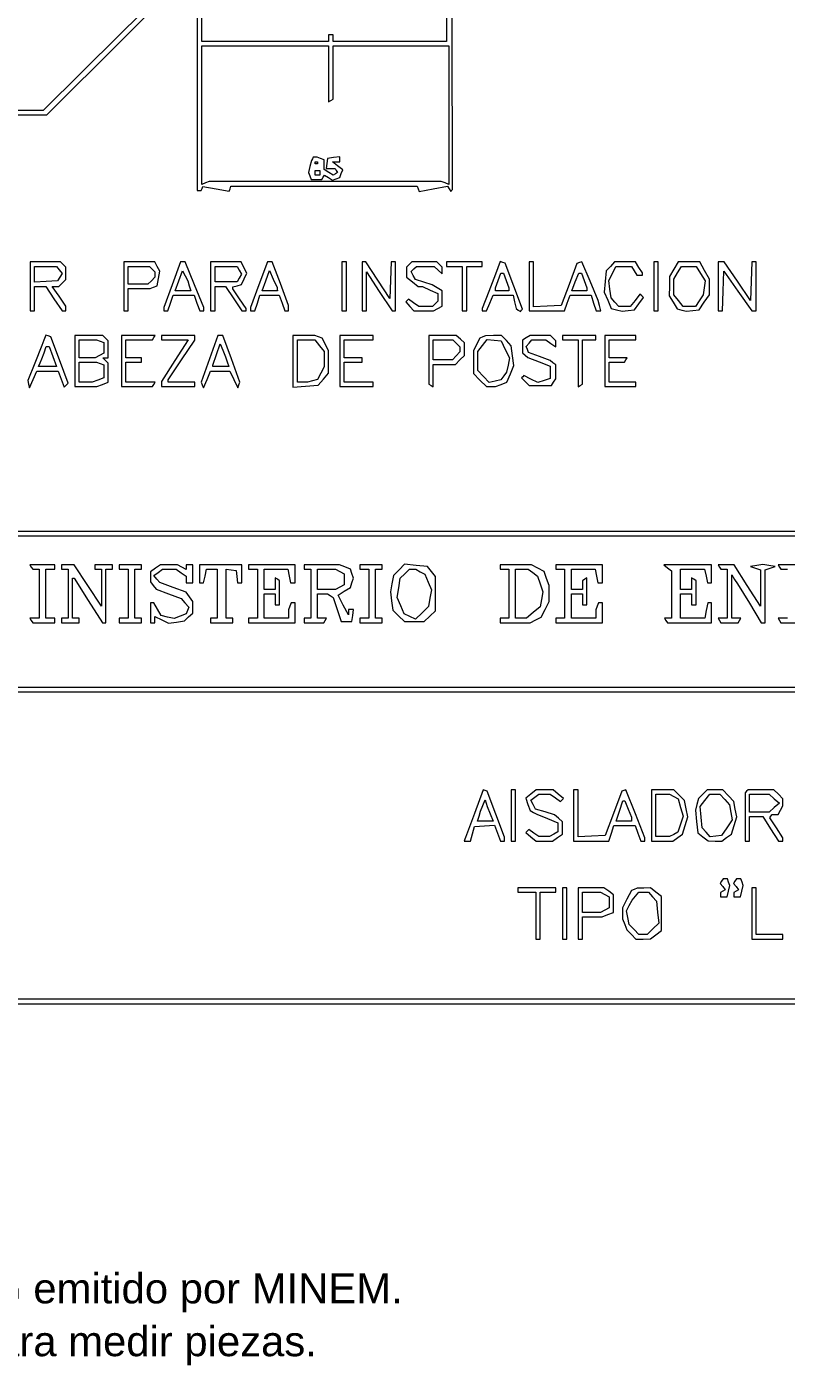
# Paper-space layout 'AN-08-DGE-065-A' of a CAD drawing. Header units: metres, sheet in millimetres. Extents: x 12 to 193, y 4 to 291.
# Drawn here: x 79.5 to 122.6, y 4.5 to 80.5 of the extents above; entities that cross this region are included whole.
import ezdxf

# ---------------------------------------------------------------- set-up
doc = ezdxf.new("R2010")
doc.units = ezdxf.units.M
doc.layers.add('DGE_CONTORNOS', color=7, linetype='Continuous', lineweight=0)
doc.layers.add('DGE_DATOS', color=7, linetype='Continuous', lineweight=0)
doc.styles.add('DGE_ARIAL', font='arial.ttf')

# ---------------------------------------------------------------- blocks, each defined once
blk = doc.blocks.new('LP_REF_DGE_MT_065_A')
at = {"layer": 'DGE_CONTORNOS'}
for points in [[(116.564, 271.062), (116.469, 270.966), (116.469, 270.228), (116.469, 269.49), (72.961, 269.49), (29.452, 269.49), (29.452, 147.253), (29.452, 25.015), (111.094, 25.015), (192.736, 25.015), (192.736, 147.253), (192.736, 269.49), (154.735, 269.49), (116.734, 269.49), (116.697, 270.324), (116.659, 271.157)], [(116.469, 268.732), (116.469, 268.226), (116.596, 268.226), (116.722, 268.226), (116.722, 268.732), (116.722, 269.238), (154.603, 269.238), (192.483, 269.238), (192.483, 160.533), (192.483, 51.828), (117.671, 51.828), (42.859, 51.828), (42.859, 160.533), (42.859, 269.238), (79.664, 269.238), (116.469, 269.238)], [(96.612, 77.811), (96.612, 76.222), (96.739, 76.301), (96.865, 76.379), (96.865, 77.889), (96.865, 79.399), (100.154, 79.399), (103.442, 79.399), (103.442, 75.465), (103.442, 71.531), (103.227, 71.613), (103.013, 71.695), (96.423, 71.696), (89.834, 71.696), (89.618, 71.613), (89.403, 71.531), (89.403, 75.465), (89.403, 79.399), (93.008, 79.399), (96.612, 79.399)], [(95.689, 72.981), (95.635, 72.886), (95.555, 72.548), (95.474, 72.21), (95.551, 72.011), (95.627, 71.811), (95.923, 71.811), (96.218, 71.811), (96.294, 71.935), (96.371, 72.059), (96.601, 71.915), (96.832, 71.771), (97.041, 71.851), (97.25, 71.931), (97.332, 72.144), (97.413, 72.356), (97.125, 72.589), (96.837, 72.823), (97.041, 72.823), (97.245, 72.823), (97.245, 72.957), (97.245, 73.092), (96.897, 73.052), (96.549, 73.012), (96.509, 72.728), (96.468, 72.443), (96.722, 72.443), (96.977, 72.443), (97.049, 72.325), (97.122, 72.208), (96.999, 72.131), (96.875, 72.055), (96.617, 72.216), (96.359, 72.377), (96.359, 72.65), (96.359, 72.922), (96.159, 72.999), (95.959, 73.075), (95.85, 73.075), (95.742, 73.075)], [(95.98, 72.759), (95.98, 72.696), (95.917, 72.696), (95.853, 72.696), (95.853, 72.759), (95.853, 72.823), (95.917, 72.823), (95.98, 72.823)], [(96.106, 72.19), (96.106, 72.064), (95.98, 72.064), (95.853, 72.064), (95.853, 72.19), (95.853, 72.317), (95.98, 72.317), (96.106, 72.317)], [(79.664, 65.74), (79.664, 64.349), (79.791, 64.349), (79.917, 64.349), (79.917, 65.044), (79.917, 65.74), (80.232, 65.74), (80.547, 65.74), (81.009, 65.044), (81.471, 64.349), (81.579, 64.349), (81.688, 64.349), (81.688, 64.484), (81.688, 64.619), (81.302, 65.18), (80.917, 65.74), (81.103, 65.74), (81.29, 65.74), (81.489, 65.939), (81.688, 66.137), (81.688, 66.483), (81.688, 66.828), (81.536, 66.979), (81.384, 67.131), (80.524, 67.131), (79.664, 67.131)], [(81.317, 66.678), (81.483, 66.478), (81.351, 66.267), (81.219, 66.056), (80.568, 66.018), (79.917, 65.98), (79.917, 66.429), (79.917, 66.878), (80.534, 66.878), (81.151, 66.878)], [(84.976, 65.74), (84.976, 64.349), (85.103, 64.349), (85.229, 64.349), (85.229, 64.981), (85.229, 65.613), (85.851, 65.613), (86.473, 65.613), (86.67, 65.689), (86.866, 65.764), (86.945, 66.182), (87.023, 66.599), (86.88, 66.865), (86.738, 67.131), (85.857, 67.131), (84.976, 67.131)], [(86.595, 66.726), (86.747, 66.575), (86.747, 66.419), (86.747, 66.264), (86.548, 66.065), (86.349, 65.866), (85.789, 65.866), (85.229, 65.866), (85.229, 66.372), (85.229, 66.878), (85.836, 66.878), (86.443, 66.878)], [(87.724, 65.834), (87.246, 64.538), (87.25, 64.444), (87.253, 64.349), (87.369, 64.349), (87.486, 64.349), (87.632, 64.791), (87.778, 65.234), (88.376, 65.234), (88.973, 65.234), (89.133, 64.791), (89.293, 64.349), (89.411, 64.349), (89.529, 64.349), (89.531, 64.444), (89.532, 64.538), (89.003, 65.835), (88.474, 67.131), (88.338, 67.131), (88.201, 67.13)], [(89.909, 65.74), (89.909, 64.349), (90.035, 64.349), (90.162, 64.349), (90.162, 65.044), (90.162, 65.74), (90.46, 65.74), (90.758, 65.74), (91.22, 65.044), (91.682, 64.349), (91.807, 64.349), (91.933, 64.349), (91.933, 64.421), (91.933, 64.493), (91.553, 65.044), (91.174, 65.596), (91.174, 65.653), (91.174, 65.71), (91.424, 65.776), (91.673, 65.841), (91.824, 66.171), (91.974, 66.501), (91.805, 66.816), (91.637, 67.131), (90.773, 67.131), (89.909, 67.131)], [(91.538, 66.654), (91.658, 66.429), (91.536, 66.211), (91.414, 65.993), (90.788, 65.993), (90.162, 65.993), (90.162, 66.436), (90.162, 66.878), (90.79, 66.878), (91.418, 66.878)], [(92.657, 65.834), (92.179, 64.538), (92.182, 64.444), (92.185, 64.349), (92.302, 64.349), (92.419, 64.349), (92.565, 64.791), (92.711, 65.234), (93.262, 65.234), (93.813, 65.234), (93.973, 64.791), (94.133, 64.349), (94.235, 64.349), (94.336, 64.349), (94.337, 64.507), (94.338, 64.665), (93.873, 65.898), (93.408, 67.131), (93.271, 67.131), (93.134, 67.13)], [(97.371, 65.74), (97.371, 64.349), (97.498, 64.349), (97.624, 64.349), (97.624, 65.74), (97.624, 67.131), (97.498, 67.131), (97.371, 67.131)], [(98.509, 65.74), (98.509, 64.349), (98.636, 64.349), (98.762, 64.349), (98.763, 65.455), (98.764, 66.562), (99.491, 65.458), (100.217, 64.354), (100.312, 64.351), (100.407, 64.349), (100.407, 65.74), (100.407, 67.131), (100.285, 67.131), (100.164, 67.131), (100.127, 66.094), (100.09, 65.058), (99.41, 66.094), (98.73, 67.131), (98.62, 67.131), (98.509, 67.131)], [(101.191, 66.979), (101.039, 66.828), (101.039, 66.546), (101.039, 66.264), (101.372, 66.002), (101.705, 65.74), (101.827, 65.74), (101.949, 65.74), (102.38, 65.536), (102.81, 65.332), (102.81, 65.118), (102.81, 64.905), (102.658, 64.753), (102.506, 64.602), (102.117, 64.602), (101.728, 64.602), (101.438, 64.804), (101.149, 65.007), (101.074, 64.932), (100.998, 64.856), (101.228, 64.602), (101.458, 64.349), (102.015, 64.349), (102.573, 64.349), (102.818, 64.48), (103.063, 64.611), (103.063, 65.046), (103.063, 65.481), (102.778, 65.66), (102.493, 65.838), (102.018, 65.989), (101.543, 66.14), (101.423, 66.363), (101.304, 66.587), (101.45, 66.732), (101.595, 66.878), (102.098, 66.878), (102.6, 66.878), (102.831, 66.669), (103.063, 66.46), (103.063, 66.644), (103.063, 66.828), (102.911, 66.979), (102.759, 67.131), (102.051, 67.131), (101.343, 67.131)], [(103.316, 67.005), (103.316, 66.878), (103.758, 66.878), (104.201, 66.878), (104.201, 65.613), (104.201, 64.349), (104.327, 64.349), (104.454, 64.349), (104.454, 65.613), (104.454, 66.878), (104.897, 66.878), (105.339, 66.878), (105.339, 67.005), (105.339, 67.131), (104.327, 67.131), (103.316, 67.131)], [(106.219, 66.794), (106.086, 66.436), (105.713, 65.459), (105.339, 64.483), (105.339, 64.416), (105.339, 64.349), (105.464, 64.349), (105.589, 64.349), (105.774, 64.791), (105.959, 65.234), (106.524, 65.234), (107.09, 65.234), (107.173, 64.856), (107.256, 64.478), (107.381, 64.401), (107.506, 64.323), (107.566, 64.383), (107.626, 64.443), (107.137, 65.748), (106.648, 67.053), (106.5, 67.103), (106.353, 67.152)], [(107.995, 65.74), (107.995, 64.349), (108.999, 64.349), (110.003, 64.349), (110.163, 64.791), (110.323, 65.234), (110.92, 65.234), (111.517, 65.234), (111.663, 64.791), (111.809, 64.349), (111.94, 64.349), (112.07, 64.349), (111.995, 64.648), (111.92, 64.947), (111.46, 66.045), (111.001, 67.142), (110.859, 67.095), (110.717, 67.048), (110.269, 65.856), (109.82, 64.665), (109.034, 64.627), (108.248, 64.59), (108.248, 65.86), (108.248, 67.131), (108.122, 67.131), (107.995, 67.131)], [(112.613, 66.88), (112.385, 66.628), (112.327, 66.022), (112.269, 65.417), (112.464, 64.95), (112.658, 64.484), (112.968, 64.407), (113.277, 64.329), (113.627, 64.37), (113.978, 64.412), (114.235, 64.758), (114.492, 65.103), (114.394, 65.2), (114.297, 65.297), (114.019, 64.949), (113.741, 64.602), (113.417, 64.602), (113.094, 64.602), (112.874, 64.845), (112.654, 65.088), (112.587, 65.583), (112.521, 66.078), (112.728, 66.478), (112.934, 66.878), (113.373, 66.878), (113.811, 66.878), (113.969, 66.625), (114.127, 66.372), (114.286, 66.372), (114.446, 66.372), (114.446, 66.44), (114.446, 66.508), (114.241, 66.819), (114.037, 67.131), (113.439, 67.131), (112.841, 67.131)], [(115.078, 65.74), (115.078, 64.349), (115.205, 64.349), (115.331, 64.349), (115.331, 65.74), (115.331, 67.131), (115.205, 67.131), (115.078, 67.131)], [(116.215, 66.72), (115.964, 66.309), (115.964, 65.759), (115.963, 65.21), (116.184, 64.837), (116.404, 64.465), (116.674, 64.397), (116.945, 64.329), (117.304, 64.37), (117.663, 64.412), (117.951, 64.842), (118.24, 65.271), (118.24, 65.71), (118.24, 66.148), (117.964, 66.64), (117.688, 67.131), (117.077, 67.131), (116.466, 67.131)], [(117.742, 66.467), (117.999, 66.056), (117.94, 65.655), (117.88, 65.254), (117.666, 64.928), (117.452, 64.602), (117.096, 64.602), (116.741, 64.602), (116.479, 64.935), (116.216, 65.268), (116.216, 65.706), (116.216, 66.144), (116.433, 66.511), (116.65, 66.878), (117.068, 66.878), (117.485, 66.878)], [(118.746, 65.74), (118.746, 64.349), (118.868, 64.349), (118.989, 64.349), (119.026, 65.478), (119.062, 66.608), (119.856, 65.478), (120.65, 64.349), (120.773, 64.349), (120.896, 64.349), (120.896, 65.74), (120.896, 67.131), (120.775, 67.131), (120.653, 67.131), (120.616, 66.037), (120.58, 64.943), (119.83, 66.037), (119.08, 67.131), (118.913, 67.131), (118.746, 67.131)], [(88.7, 65.772), (88.788, 65.487), (88.342, 65.487), (87.897, 65.487), (88.109, 66.057), (88.32, 66.627), (88.466, 66.342), (88.613, 66.056)], [(93.694, 65.582), (93.703, 65.487), (93.267, 65.487), (92.83, 65.487), (93.044, 66.064), (93.258, 66.641), (93.471, 66.159), (93.684, 65.677)], [(106.705, 66.079), (106.857, 65.659), (106.857, 65.573), (106.857, 65.487), (106.478, 65.487), (106.098, 65.487), (106.098, 65.573), (106.098, 65.659), (106.25, 66.079), (106.402, 66.499), (106.478, 66.499), (106.553, 66.499)], [(111.132, 66.079), (111.284, 65.659), (111.284, 65.573), (111.284, 65.487), (110.851, 65.487), (110.419, 65.487), (110.617, 65.993), (110.816, 66.499), (110.898, 66.499), (110.98, 66.499)], [(80.437, 62.683), (80.323, 62.388), (79.924, 61.39), (79.526, 60.392), (79.576, 60.189), (79.626, 59.985), (79.836, 60.46), (80.047, 60.934), (80.652, 60.934), (81.257, 60.934), (81.422, 60.479), (81.587, 60.023), (81.703, 60.139), (81.819, 60.255), (81.325, 61.57), (80.831, 62.885), (80.691, 62.931), (80.551, 62.978)], [(80.946, 61.756), (81.15, 61.187), (80.647, 61.187), (80.143, 61.187), (80.233, 61.408), (80.322, 61.63), (80.448, 61.977), (80.574, 62.325), (80.658, 62.325), (80.741, 62.325)], [(82.194, 61.503), (82.194, 60.049), (82.818, 60.049), (83.442, 60.049), (83.766, 60.172), (84.091, 60.295), (84.091, 60.842), (84.091, 61.389), (83.939, 61.541), (83.787, 61.693), (83.939, 61.693), (84.091, 61.693), (84.091, 62.173), (84.091, 62.654), (83.939, 62.806), (83.787, 62.958), (82.99, 62.958), (82.194, 62.958)], [(83.638, 62.628), (83.838, 62.551), (83.838, 62.253), (83.838, 61.955), (83.593, 61.824), (83.349, 61.693), (82.898, 61.693), (82.447, 61.693), (82.447, 62.199), (82.447, 62.705), (82.942, 62.705), (83.438, 62.705)], [(84.85, 61.503), (84.85, 60.049), (85.728, 60.049), (86.605, 60.049), (86.684, 60.175), (86.762, 60.302), (85.932, 60.302), (85.103, 60.302), (85.103, 60.871), (85.103, 61.44), (85.545, 61.44), (85.988, 61.44), (85.988, 61.566), (85.988, 61.693), (85.545, 61.693), (85.103, 61.693), (85.103, 62.199), (85.103, 62.705), (85.854, 62.705), (86.605, 62.705), (86.684, 62.831), (86.762, 62.958), (85.806, 62.958), (84.85, 62.958)], [(87.126, 62.831), (87.126, 62.705), (87.88, 62.705), (88.635, 62.705), (87.88, 61.526), (87.126, 60.347), (87.126, 60.198), (87.126, 60.049), (88.075, 60.049), (89.023, 60.049), (89.023, 60.175), (89.023, 60.302), (88.265, 60.302), (87.506, 60.302), (87.506, 60.37), (87.506, 60.438), (88.265, 61.566), (89.023, 62.695), (89.023, 62.826), (89.023, 62.958), (88.075, 62.958), (87.126, 62.958)], [(89.85, 61.634), (89.379, 60.311), (89.44, 60.148), (89.501, 59.985), (89.707, 60.46), (89.912, 60.934), (90.456, 60.934), (91, 60.934), (91.231, 60.46), (91.461, 59.985), (91.519, 60.147), (91.577, 60.309), (91.091, 61.633), (90.604, 62.956), (90.463, 62.957), (90.322, 62.958)], [(90.85, 61.463), (90.938, 61.187), (90.487, 61.187), (90.035, 61.187), (90.035, 61.228), (90.035, 61.268), (90.242, 61.876), (90.449, 62.484), (90.606, 62.112), (90.762, 61.74)], [(94.589, 61.487), (94.589, 60.017), (95.306, 60.077), (96.023, 60.136), (96.317, 60.479), (96.612, 60.822), (96.612, 61.453), (96.612, 62.085), (96.427, 62.443), (96.242, 62.8), (96.037, 62.879), (95.833, 62.958), (95.211, 62.958), (94.589, 62.958)], [(96.097, 62.371), (96.359, 62.038), (96.359, 61.606), (96.359, 61.174), (96.175, 60.817), (95.99, 60.46), (95.7, 60.383), (95.411, 60.305), (95.126, 60.303), (94.842, 60.302), (94.842, 61.503), (94.842, 62.705), (95.338, 62.705), (95.835, 62.705)], [(97.245, 61.503), (97.245, 60.049), (98.193, 60.049), (99.142, 60.049), (99.142, 60.175), (99.142, 60.302), (98.32, 60.302), (97.498, 60.302), (97.498, 60.871), (97.498, 61.44), (98.003, 61.44), (98.509, 61.44), (98.509, 61.566), (98.509, 61.693), (98.003, 61.693), (97.498, 61.693), (97.498, 62.199), (97.498, 62.705), (98.32, 62.705), (99.142, 62.705), (99.142, 62.831), (99.142, 62.958), (98.193, 62.958), (97.245, 62.958)], [(102.304, 61.574), (102.304, 60.19), (102.43, 60.112), (102.557, 60.034), (102.557, 60.674), (102.557, 61.313), (103.189, 61.313), (103.822, 61.313), (104.074, 61.566), (104.327, 61.819), (104.327, 62.179), (104.327, 62.539), (104.096, 62.748), (103.865, 62.958), (103.084, 62.958), (102.304, 62.958)], [(103.876, 62.506), (104.074, 62.307), (104.074, 62.168), (104.074, 62.029), (103.865, 61.798), (103.656, 61.566), (103.106, 61.566), (102.557, 61.566), (102.557, 62.135), (102.557, 62.705), (103.117, 62.705), (103.677, 62.705)], [(105.368, 62.873), (105.207, 62.808), (105.02, 62.446), (104.833, 62.085), (104.833, 61.436), (104.833, 60.788), (105.203, 60.418), (105.573, 60.049), (105.827, 60.049), (106.082, 60.049), (106.412, 60.174), (106.743, 60.3), (106.94, 60.771), (107.137, 61.243), (107.059, 61.808), (106.982, 62.374), (106.708, 62.666), (106.433, 62.958), (105.981, 62.948), (105.529, 62.938)], [(106.649, 62.162), (106.883, 61.682), (106.803, 61.276), (106.723, 60.871), (106.561, 60.658), (106.399, 60.445), (106.064, 60.361), (105.73, 60.277), (105.408, 60.624), (105.086, 60.971), (105.086, 61.504), (105.086, 62.038), (105.354, 62.378), (105.621, 62.718), (106.018, 62.68), (106.414, 62.641)], [(107.837, 62.821), (107.616, 62.692), (107.616, 62.334), (107.616, 61.977), (107.775, 61.845), (107.934, 61.713), (108.565, 61.465), (109.197, 61.217), (109.197, 60.864), (109.197, 60.512), (108.851, 60.397), (108.504, 60.281), (108.103, 60.482), (107.701, 60.682), (107.634, 60.615), (107.568, 60.548), (107.786, 60.33), (108.004, 60.112), (108.637, 60.112), (109.269, 60.112), (109.389, 60.302), (109.509, 60.491), (109.511, 60.887), (109.513, 61.282), (109.355, 61.407), (109.197, 61.531), (108.584, 61.76), (107.971, 61.99), (107.906, 62.159), (107.841, 62.328), (107.997, 62.516), (108.153, 62.705), (108.552, 62.705), (108.951, 62.705), (109.232, 62.508), (109.513, 62.311), (109.513, 62.482), (109.513, 62.654), (109.361, 62.806), (109.21, 62.958), (108.634, 62.954), (108.059, 62.95)], [(109.892, 62.831), (109.892, 62.705), (110.335, 62.705), (110.778, 62.705), (110.778, 61.369), (110.778, 60.034), (110.904, 60.112), (111.031, 60.19), (111.031, 61.447), (111.031, 62.705), (111.41, 62.705), (111.79, 62.705), (111.79, 62.831), (111.79, 62.958), (110.841, 62.958), (109.892, 62.958)], [(112.296, 61.503), (112.296, 60.049), (113.181, 60.049), (114.066, 60.049), (114.066, 60.175), (114.066, 60.302), (113.307, 60.302), (112.549, 60.302), (112.549, 60.871), (112.549, 61.44), (112.984, 61.44), (113.419, 61.44), (113.497, 61.566), (113.575, 61.693), (113.062, 61.693), (112.549, 61.693), (112.549, 62.199), (112.549, 62.705), (113.307, 62.705), (114.066, 62.705), (114.066, 62.831), (114.066, 62.958), (113.181, 62.958), (112.296, 62.958)], [(83.638, 61.363), (83.838, 61.286), (83.838, 60.917), (83.838, 60.548), (83.513, 60.425), (83.189, 60.302), (82.818, 60.302), (82.447, 60.302), (82.447, 60.871), (82.447, 61.44), (82.942, 61.44), (83.438, 61.44)], [(192.483, 47.275), (192.483, 42.975), (117.671, 42.975), (42.859, 42.975), (42.859, 47.275), (42.859, 51.575), (117.671, 51.575), (192.483, 51.575)], [(79.727, 49.804), (79.805, 49.678), (79.988, 49.678), (80.17, 49.678), (80.17, 48.286), (80.17, 46.895), (79.91, 46.895), (79.649, 46.895), (79.727, 46.769), (79.805, 46.642), (80.43, 46.642), (81.055, 46.642), (81.055, 46.769), (81.055, 46.895), (80.802, 46.895), (80.549, 46.895), (80.549, 48.286), (80.549, 49.678), (80.802, 49.678), (81.055, 49.678), (81.055, 49.804), (81.055, 49.931), (80.352, 49.931), (79.649, 49.931)], [(81.435, 49.804), (81.435, 49.678), (81.624, 49.678), (81.814, 49.678), (81.814, 48.286), (81.814, 46.895), (81.624, 46.895), (81.435, 46.895), (81.435, 46.769), (81.435, 46.642), (81.941, 46.642), (82.447, 46.642), (82.447, 46.769), (82.447, 46.895), (82.257, 46.895), (82.067, 46.895), (82.067, 48.034), (82.067, 49.172), (82.112, 49.172), (82.158, 49.172), (82.965, 47.907), (83.773, 46.642), (83.868, 46.642), (83.964, 46.642), (83.964, 48.16), (83.964, 49.678), (84.154, 49.678), (84.344, 49.678), (84.344, 49.804), (84.344, 49.931), (83.838, 49.931), (83.332, 49.931), (83.332, 49.804), (83.332, 49.678), (83.522, 49.678), (83.711, 49.678), (83.711, 48.634), (83.71, 47.591), (82.934, 48.761), (82.158, 49.931), (81.796, 49.931), (81.435, 49.931)], [(84.723, 49.804), (84.723, 49.678), (84.976, 49.678), (85.229, 49.678), (85.229, 48.286), (85.229, 46.895), (84.976, 46.895), (84.723, 46.895), (84.723, 46.769), (84.723, 46.642), (85.356, 46.642), (85.988, 46.642), (85.988, 46.769), (85.988, 46.895), (85.798, 46.895), (85.609, 46.895), (85.609, 48.286), (85.609, 49.678), (85.798, 49.678), (85.988, 49.678), (85.988, 49.804), (85.988, 49.931), (85.356, 49.931), (84.723, 49.931)], [(86.775, 49.734), (86.494, 49.537), (86.494, 49.252), (86.494, 48.967), (86.652, 48.76), (86.81, 48.552), (87.52, 48.29), (88.23, 48.028), (88.452, 47.783), (88.675, 47.537), (88.599, 47.341), (88.524, 47.144), (88.183, 47.015), (87.841, 46.885), (87.47, 46.966), (87.1, 47.048), (86.892, 47.413), (86.684, 47.779), (86.589, 47.78), (86.494, 47.781), (86.494, 47.211), (86.494, 46.642), (86.62, 46.642), (86.747, 46.642), (86.747, 46.822), (86.747, 47.002), (87.137, 46.808), (87.528, 46.613), (87.975, 46.685), (88.422, 46.758), (88.66, 46.973), (88.897, 47.187), (88.897, 47.519), (88.897, 47.851), (88.714, 48.113), (88.53, 48.374), (87.779, 48.648), (87.028, 48.922), (86.861, 49.124), (86.693, 49.326), (86.934, 49.502), (87.175, 49.678), (87.565, 49.678), (87.955, 49.678), (88.236, 49.481), (88.518, 49.284), (88.518, 49.101), (88.518, 48.919), (88.707, 48.919), (88.897, 48.919), (88.897, 49.425), (88.897, 49.931), (88.707, 49.931), (88.518, 49.931), (88.518, 49.8), (88.518, 49.669), (88.273, 49.8), (88.028, 49.931), (87.542, 49.931), (87.056, 49.931)], [(89.276, 49.425), (89.276, 48.919), (89.393, 48.919), (89.509, 48.919), (89.593, 49.298), (89.676, 49.678), (89.982, 49.678), (90.288, 49.678), (90.288, 48.286), (90.288, 46.895), (90.099, 46.895), (89.909, 46.895), (89.909, 46.769), (89.909, 46.642), (90.541, 46.642), (91.174, 46.642), (91.174, 46.769), (91.174, 46.895), (90.984, 46.895), (90.794, 46.895), (90.794, 48.295), (90.794, 49.695), (91.079, 49.655), (91.363, 49.614), (91.403, 49.267), (91.443, 48.919), (91.561, 48.919), (91.68, 48.919), (91.68, 49.425), (91.68, 49.931), (90.478, 49.931), (89.276, 49.931)], [(92.059, 49.804), (92.059, 49.678), (92.312, 49.678), (92.565, 49.678), (92.565, 48.286), (92.565, 46.895), (92.312, 46.895), (92.059, 46.895), (92.059, 46.769), (92.059, 46.642), (93.387, 46.642), (94.715, 46.642), (94.715, 47.211), (94.715, 47.781), (94.602, 47.781), (94.489, 47.781), (94.412, 47.581), (94.336, 47.38), (94.336, 47.138), (94.336, 46.895), (93.64, 46.895), (92.944, 46.895), (92.944, 47.591), (92.944, 48.286), (93.261, 48.286), (93.577, 48.286), (93.577, 47.97), (93.577, 47.654), (93.703, 47.654), (93.83, 47.654), (93.83, 48.342), (93.83, 49.03), (93.703, 49.109), (93.577, 49.187), (93.577, 48.863), (93.577, 48.539), (93.261, 48.539), (92.944, 48.539), (92.944, 49.109), (92.944, 49.678), (93.624, 49.678), (94.304, 49.678), (94.38, 49.298), (94.456, 48.919), (94.585, 48.919), (94.715, 48.919), (94.715, 49.425), (94.715, 49.931), (93.387, 49.931), (92.059, 49.931)], [(95.221, 49.804), (95.221, 49.678), (95.411, 49.678), (95.6, 49.678), (95.6, 48.286), (95.6, 46.895), (95.411, 46.895), (95.221, 46.895), (95.221, 46.769), (95.221, 46.642), (95.783, 46.642), (96.344, 46.642), (96.423, 46.769), (96.501, 46.895), (96.24, 46.895), (95.98, 46.895), (95.98, 47.591), (95.98, 48.286), (96.264, 48.285), (96.549, 48.283), (96.706, 48.183), (96.864, 48.083), (97.098, 47.394), (97.332, 46.706), (97.636, 46.706), (97.94, 46.706), (97.98, 47.053), (98.02, 47.401), (97.885, 47.401), (97.751, 47.401), (97.745, 47.243), (97.739, 47.085), (97.443, 47.651), (97.147, 48.218), (97.501, 48.433), (97.854, 48.648), (97.937, 48.91), (98.021, 49.172), (97.938, 49.432), (97.855, 49.692), (97.542, 49.811), (97.228, 49.931), (96.225, 49.931), (95.221, 49.931)], [(97.253, 49.547), (97.498, 49.416), (97.498, 49.109), (97.498, 48.801), (97.253, 48.67), (97.008, 48.539), (96.494, 48.539), (95.98, 48.539), (95.98, 49.109), (95.98, 49.678), (96.494, 49.678), (97.008, 49.678)], [(98.383, 49.804), (98.383, 49.678), (98.636, 49.678), (98.889, 49.678), (98.889, 48.286), (98.889, 46.895), (98.636, 46.895), (98.383, 46.895), (98.383, 46.769), (98.383, 46.642), (99.015, 46.642), (99.648, 46.642), (99.648, 46.769), (99.648, 46.895), (99.458, 46.895), (99.268, 46.895), (99.268, 48.286), (99.268, 49.678), (99.458, 49.678), (99.648, 49.678), (99.648, 49.804), (99.648, 49.931), (99.015, 49.931), (98.383, 49.931)], [(100.614, 49.644), (100.297, 49.327), (100.21, 48.862), (100.122, 48.397), (100.192, 47.88), (100.261, 47.363), (100.59, 47.034), (100.918, 46.706), (101.474, 46.706), (102.03, 46.706), (102.357, 47.012), (102.683, 47.319), (102.683, 48.295), (102.683, 49.27), (102.454, 49.554), (102.224, 49.837), (101.578, 49.899), (100.931, 49.961)], [(101.817, 49.541), (102.072, 49.404), (102.26, 48.956), (102.447, 48.507), (102.367, 48.033), (102.287, 47.559), (101.918, 47.206), (101.55, 46.852), (101.225, 47.001), (100.899, 47.149), (100.705, 47.613), (100.511, 48.078), (100.593, 48.628), (100.676, 49.177), (100.944, 49.427), (101.213, 49.678), (101.387, 49.678), (101.562, 49.678)], [(106.351, 49.804), (106.351, 49.678), (106.604, 49.678), (106.857, 49.678), (106.857, 48.286), (106.857, 46.895), (106.604, 46.895), (106.351, 46.895), (106.351, 46.769), (106.351, 46.642), (107.205, 46.644), (108.059, 46.646), (108.375, 46.804), (108.691, 46.962), (108.912, 47.403), (109.133, 47.844), (109.133, 48.299), (109.134, 48.755), (108.993, 49.157), (108.853, 49.559), (108.494, 49.745), (108.134, 49.931), (107.243, 49.931), (106.351, 49.931)], [(108.21, 49.488), (108.482, 49.297), (108.631, 48.847), (108.779, 48.396), (108.699, 47.97), (108.619, 47.543), (108.234, 47.219), (107.849, 46.895), (107.543, 46.895), (107.236, 46.895), (107.236, 48.286), (107.236, 49.678), (107.588, 49.678), (107.939, 49.678)], [(109.513, 49.804), (109.513, 49.678), (109.766, 49.678), (110.019, 49.678), (110.019, 48.286), (110.019, 46.895), (109.766, 46.895), (109.513, 46.895), (109.513, 46.769), (109.513, 46.642), (110.841, 46.642), (112.169, 46.642), (112.169, 47.211), (112.169, 47.781), (112.056, 47.781), (111.943, 47.781), (111.866, 47.581), (111.79, 47.38), (111.79, 47.138), (111.79, 46.895), (111.094, 46.895), (110.398, 46.895), (110.398, 47.591), (110.398, 48.286), (110.715, 48.286), (111.031, 48.286), (111.031, 47.97), (111.031, 47.654), (111.157, 47.654), (111.284, 47.654), (111.284, 48.42), (111.284, 49.187), (111.157, 49.109), (111.031, 49.03), (111.031, 48.785), (111.031, 48.539), (110.715, 48.539), (110.398, 48.539), (110.398, 49.109), (110.398, 49.678), (111.078, 49.678), (111.758, 49.678), (111.834, 49.298), (111.91, 48.919), (112.039, 48.919), (112.169, 48.919), (112.169, 49.425), (112.169, 49.931), (110.841, 49.931), (109.513, 49.931)], [(115.869, 49.755), (116.09, 49.587), (116.09, 48.241), (116.09, 46.895), (115.893, 46.895), (115.696, 46.895), (115.774, 46.769), (115.852, 46.642), (117.109, 46.642), (118.367, 46.642), (118.367, 47.211), (118.367, 47.781), (118.254, 47.781), (118.142, 47.781), (118.059, 47.338), (117.976, 46.895), (117.286, 46.895), (116.596, 46.895), (116.596, 47.591), (116.596, 48.286), (116.912, 48.286), (117.228, 48.286), (117.228, 47.97), (117.228, 47.654), (117.355, 47.654), (117.481, 47.654), (117.481, 48.342), (117.481, 49.03), (117.355, 49.109), (117.228, 49.187), (117.228, 48.863), (117.228, 48.539), (116.912, 48.539), (116.596, 48.539), (116.596, 49.109), (116.596, 49.678), (117.281, 49.678), (117.967, 49.678), (118.05, 49.298), (118.134, 48.919), (118.25, 48.919), (118.367, 48.919), (118.367, 49.425), (118.367, 49.931), (117.007, 49.927), (115.647, 49.923)], [(118.809, 49.804), (118.887, 49.678), (119.07, 49.678), (119.252, 49.678), (119.252, 48.286), (119.252, 46.895), (118.991, 46.895), (118.731, 46.895), (118.809, 46.769), (118.887, 46.642), (119.378, 46.642), (119.869, 46.642), (119.948, 46.769), (120.026, 46.895), (119.765, 46.895), (119.505, 46.895), (119.505, 48.125), (119.505, 49.355), (119.672, 49.105), (119.84, 48.856), (120.511, 47.749), (121.183, 46.642), (121.293, 46.642), (121.402, 46.642), (121.402, 48.145), (121.402, 49.648), (121.687, 49.744), (121.971, 49.84), (121.623, 49.894), (121.276, 49.947), (120.928, 49.894), (120.58, 49.84), (120.865, 49.744), (121.149, 49.648), (121.148, 48.62), (121.146, 47.591), (120.393, 48.761), (119.639, 49.931), (119.185, 49.931), (118.731, 49.931)], [(170.349, 33.995), (170.349, 25.268), (119.821, 25.268), (69.293, 25.268), (69.293, 33.995), (69.293, 42.722), (119.821, 42.722), (170.349, 42.722)], [(104.892, 35.809), (104.391, 34.459), (104.349, 34.353), (104.306, 34.248), (104.488, 34.248), (104.67, 34.248), (104.788, 34.659), (104.905, 35.07), (105.474, 35.107), (106.043, 35.145), (106.205, 34.696), (106.367, 34.248), (106.486, 34.248), (106.604, 34.248), (106.604, 34.357), (106.604, 34.466), (106.113, 35.775), (105.621, 37.084), (105.507, 37.122), (105.393, 37.16)], [(105.792, 35.797), (105.959, 35.386), (105.514, 35.386), (105.069, 35.386), (105.158, 35.671), (105.247, 35.955), (105.371, 36.271), (105.496, 36.588), (105.56, 36.398), (105.625, 36.208)], [(106.983, 35.702), (106.983, 34.248), (107.11, 34.248), (107.236, 34.248), (107.236, 35.702), (107.236, 37.157), (107.11, 37.157), (106.983, 37.157)], [(108.107, 36.917), (107.811, 36.677), (107.935, 36.329), (108.059, 35.981), (108.248, 35.879), (108.438, 35.777), (109.039, 35.525), (109.64, 35.274), (109.64, 35.018), (109.64, 34.763), (109.395, 34.632), (109.15, 34.501), (108.854, 34.501), (108.558, 34.501), (108.268, 34.703), (107.979, 34.906), (107.892, 34.819), (107.806, 34.732), (108.104, 34.49), (108.403, 34.248), (108.867, 34.248), (109.33, 34.248), (109.611, 34.445), (109.892, 34.642), (109.892, 34.994), (109.892, 35.347), (109.671, 35.544), (109.45, 35.741), (108.905, 35.902), (108.36, 36.063), (108.225, 36.315), (108.09, 36.568), (108.32, 36.736), (108.55, 36.904), (108.877, 36.904), (109.204, 36.904), (109.493, 36.701), (109.782, 36.499), (109.869, 36.586), (109.956, 36.673), (109.657, 36.915), (109.359, 37.157), (108.881, 37.157), (108.403, 37.157)], [(110.525, 35.702), (110.525, 34.248), (111.527, 34.248), (112.529, 34.248), (112.675, 34.69), (112.821, 35.133), (113.418, 35.133), (114.015, 35.133), (114.176, 34.69), (114.336, 34.248), (114.454, 34.248), (114.572, 34.248), (114.572, 34.34), (114.572, 34.432), (114.035, 35.794), (113.497, 37.155), (113.38, 37.117), (113.263, 37.079), (112.793, 35.821), (112.323, 34.564), (111.55, 34.526), (110.778, 34.489), (110.778, 35.823), (110.778, 37.157), (110.651, 37.157), (110.525, 37.157)], [(113.622, 36.066), (113.813, 35.608), (113.813, 35.497), (113.813, 35.386), (113.378, 35.386), (112.943, 35.386), (113.137, 35.955), (113.331, 36.524), (113.381, 36.524), (113.43, 36.524)], [(114.952, 35.702), (114.952, 34.248), (115.556, 34.248), (116.16, 34.248), (116.438, 34.442), (116.715, 34.636), (116.861, 35.125), (117.008, 35.615), (116.92, 36.084), (116.832, 36.553), (116.53, 36.855), (116.228, 37.157), (115.59, 37.157), (114.952, 37.157)], [(116.22, 36.775), (116.46, 36.647), (116.607, 36.159), (116.753, 35.671), (116.601, 35.212), (116.449, 34.752), (116.215, 34.626), (115.98, 34.501), (115.592, 34.501), (115.205, 34.501), (115.205, 35.702), (115.205, 36.904), (115.592, 36.904), (115.98, 36.904)], [(117.864, 36.907), (117.614, 36.657), (117.532, 36.331), (117.45, 36.005), (117.512, 35.361), (117.574, 34.717), (117.875, 34.485), (118.177, 34.253), (118.56, 34.251), (118.943, 34.248), (119.22, 34.442), (119.497, 34.636), (119.644, 35.125), (119.791, 35.615), (119.708, 36.054), (119.626, 36.494), (119.318, 36.825), (119.011, 37.157), (118.562, 37.157), (118.114, 37.157)], [(119.108, 36.606), (119.388, 36.308), (119.457, 35.878), (119.525, 35.449), (119.227, 35.007), (118.928, 34.564), (118.609, 34.526), (118.29, 34.489), (118.057, 34.746), (117.824, 35.004), (117.767, 35.606), (117.709, 36.208), (117.984, 36.556), (118.258, 36.904), (118.543, 36.904), (118.828, 36.904)], [(120.348, 37.072), (120.264, 36.988), (120.264, 35.618), (120.264, 34.248), (120.39, 34.248), (120.517, 34.248), (120.517, 34.943), (120.517, 35.639), (120.892, 35.639), (121.268, 35.639), (121.713, 34.943), (122.158, 34.248), (122.286, 34.248), (122.414, 34.248), (122.413, 34.343), (122.413, 34.438), (122.041, 34.998), (121.669, 35.559), (121.733, 35.662), (121.796, 35.765), (121.974, 35.765), (122.152, 35.765), (122.283, 36.01), (122.414, 36.255), (122.414, 36.453), (122.414, 36.651), (122.161, 36.904), (121.908, 37.157), (121.17, 37.157), (120.432, 37.157)], [(121.926, 36.651), (122.224, 36.398), (121.926, 36.145), (121.627, 35.892), (121.072, 35.892), (120.517, 35.892), (120.517, 36.398), (120.517, 36.904), (121.072, 36.904), (121.627, 36.904)], [(118.932, 31.966), (118.851, 31.834), (118.994, 31.661), (119.138, 31.488), (119.005, 31.406), (118.872, 31.324), (118.872, 31.205), (118.872, 31.086), (119.06, 31.086), (119.247, 31.086), (119.326, 31.402), (119.406, 31.718), (119.333, 31.908), (119.26, 32.098), (119.137, 32.098), (119.014, 32.098)], [(119.691, 31.966), (119.61, 31.834), (119.753, 31.661), (119.897, 31.488), (119.764, 31.406), (119.631, 31.324), (119.631, 31.205), (119.631, 31.086), (119.819, 31.086), (120.006, 31.086), (120.085, 31.402), (120.165, 31.718), (120.092, 31.908), (120.019, 32.098), (119.896, 32.098), (119.773, 32.098)], [(107.363, 31.465), (107.363, 31.339), (107.869, 31.339), (108.375, 31.339), (108.375, 30.011), (108.375, 28.683), (108.501, 28.683), (108.628, 28.683), (108.628, 30.011), (108.628, 31.339), (109.07, 31.339), (109.513, 31.339), (109.513, 31.465), (109.513, 31.592), (108.438, 31.592), (107.363, 31.592)], [(109.892, 30.137), (109.892, 28.683), (110.019, 28.683), (110.145, 28.683), (110.145, 30.137), (110.145, 31.592), (110.019, 31.592), (109.892, 31.592)], [(110.778, 30.137), (110.778, 28.683), (110.904, 28.683), (111.031, 28.683), (111.031, 29.315), (111.031, 29.948), (111.592, 29.948), (112.153, 29.948), (112.477, 30.071), (112.802, 30.194), (112.802, 30.696), (112.802, 31.198), (112.52, 31.395), (112.239, 31.592), (111.509, 31.592), (110.778, 31.592)], [(112.304, 31.208), (112.549, 31.077), (112.549, 30.77), (112.549, 30.462), (112.304, 30.332), (112.059, 30.201), (111.545, 30.201), (111.031, 30.201), (111.031, 30.77), (111.031, 31.339), (111.545, 31.339), (112.059, 31.339)], [(113.968, 31.507), (113.807, 31.442), (113.557, 30.953), (113.307, 30.464), (113.307, 30.151), (113.307, 29.838), (113.429, 29.518), (113.55, 29.199), (113.808, 28.941), (114.066, 28.683), (114.477, 28.686), (114.888, 28.689), (115.205, 28.931), (115.521, 29.174), (115.521, 30.137), (115.521, 31.1), (115.205, 31.343), (114.888, 31.586), (114.509, 31.579), (114.13, 31.572)], [(115.014, 31.087), (115.241, 30.836), (115.301, 30.211), (115.361, 29.587), (115.036, 29.261), (114.71, 28.936), (114.474, 28.936), (114.237, 28.936), (113.964, 29.227), (113.691, 29.517), (113.613, 29.907), (113.535, 30.296), (113.69, 30.596), (113.846, 30.896), (114.039, 31.118), (114.232, 31.339), (114.509, 31.339), (114.786, 31.339)], [(120.643, 30.137), (120.643, 28.683), (121.529, 28.683), (122.414, 28.683), (122.414, 28.809), (122.414, 28.936), (121.655, 28.936), (120.896, 28.936), (120.896, 30.264), (120.896, 31.592), (120.77, 31.592), (120.643, 31.592)]]:
    blk.add_lwpolyline(points, close=True, dxfattribs=at)
for points in [[(89.162, 84.395), (84.781, 80.063), (80.4, 75.731), (70.23, 75.731)], [(70.336, 75.479), (80.611, 75.479), (84.881, 79.746), (89.15, 84.014), (89.15, 77.596), (89.15, 71.178), (89.266, 71.178), (89.382, 71.178), (89.424, 71.292), (89.466, 71.406), (90.219, 71.275), (90.973, 71.144), (91.02, 71.288), (91.068, 71.431), (96.359, 71.431), (101.65, 71.431), (101.701, 71.278), (101.752, 71.125), (102.56, 71.275), (103.367, 71.426), (103.461, 71.274), (103.555, 71.122), (103.601, 71.182), (103.647, 71.242), (103.594, 99.73)], [(103.316, 103.809), (103.316, 79.652), (100.09, 79.652), (96.865, 79.652), (96.865, 79.842), (96.865, 80.032), (96.739, 80.032), (96.612, 80.032), (96.612, 79.842), (96.612, 79.652), (93.008, 79.652), (89.403, 79.652), (89.403, 81.953)], [(122.667, 46.895), (122.406, 46.895), (122.146, 46.895), (122.224, 46.769), (122.302, 46.642), (123.56, 46.642)], [(123.481, 49.931), (122.146, 49.931), (122.224, 49.804), (122.302, 49.678), (122.485, 49.678), (122.667, 49.678)]]:
    blk.add_lwpolyline(points, dxfattribs=at)
at = {"layer": 'DGE_DATOS', "style": 'DGE_ARIAL'}
for s, p in [('CAD derivado de lamina DGE. Contornos de escaneo; no DWG emitido por MINEM.', (12, 8)), ('mm de hoja. Cotas originales prevalecen. No usar contornos para medir piezas.', (12, 5))]:
    blk.add_text(s, height=1.7, dxfattribs=at).set_placement(p)

psp = doc.layouts.new('AN-08-DGE-065-A')

# ---------------------------------------------------------------- block references
at = {"layer": 'DGE_DATOS'}
psp.add_blockref('LP_REF_DGE_MT_065_A', (0, 0), dxfattribs=at)

doc.saveas('drawing.dxf')
